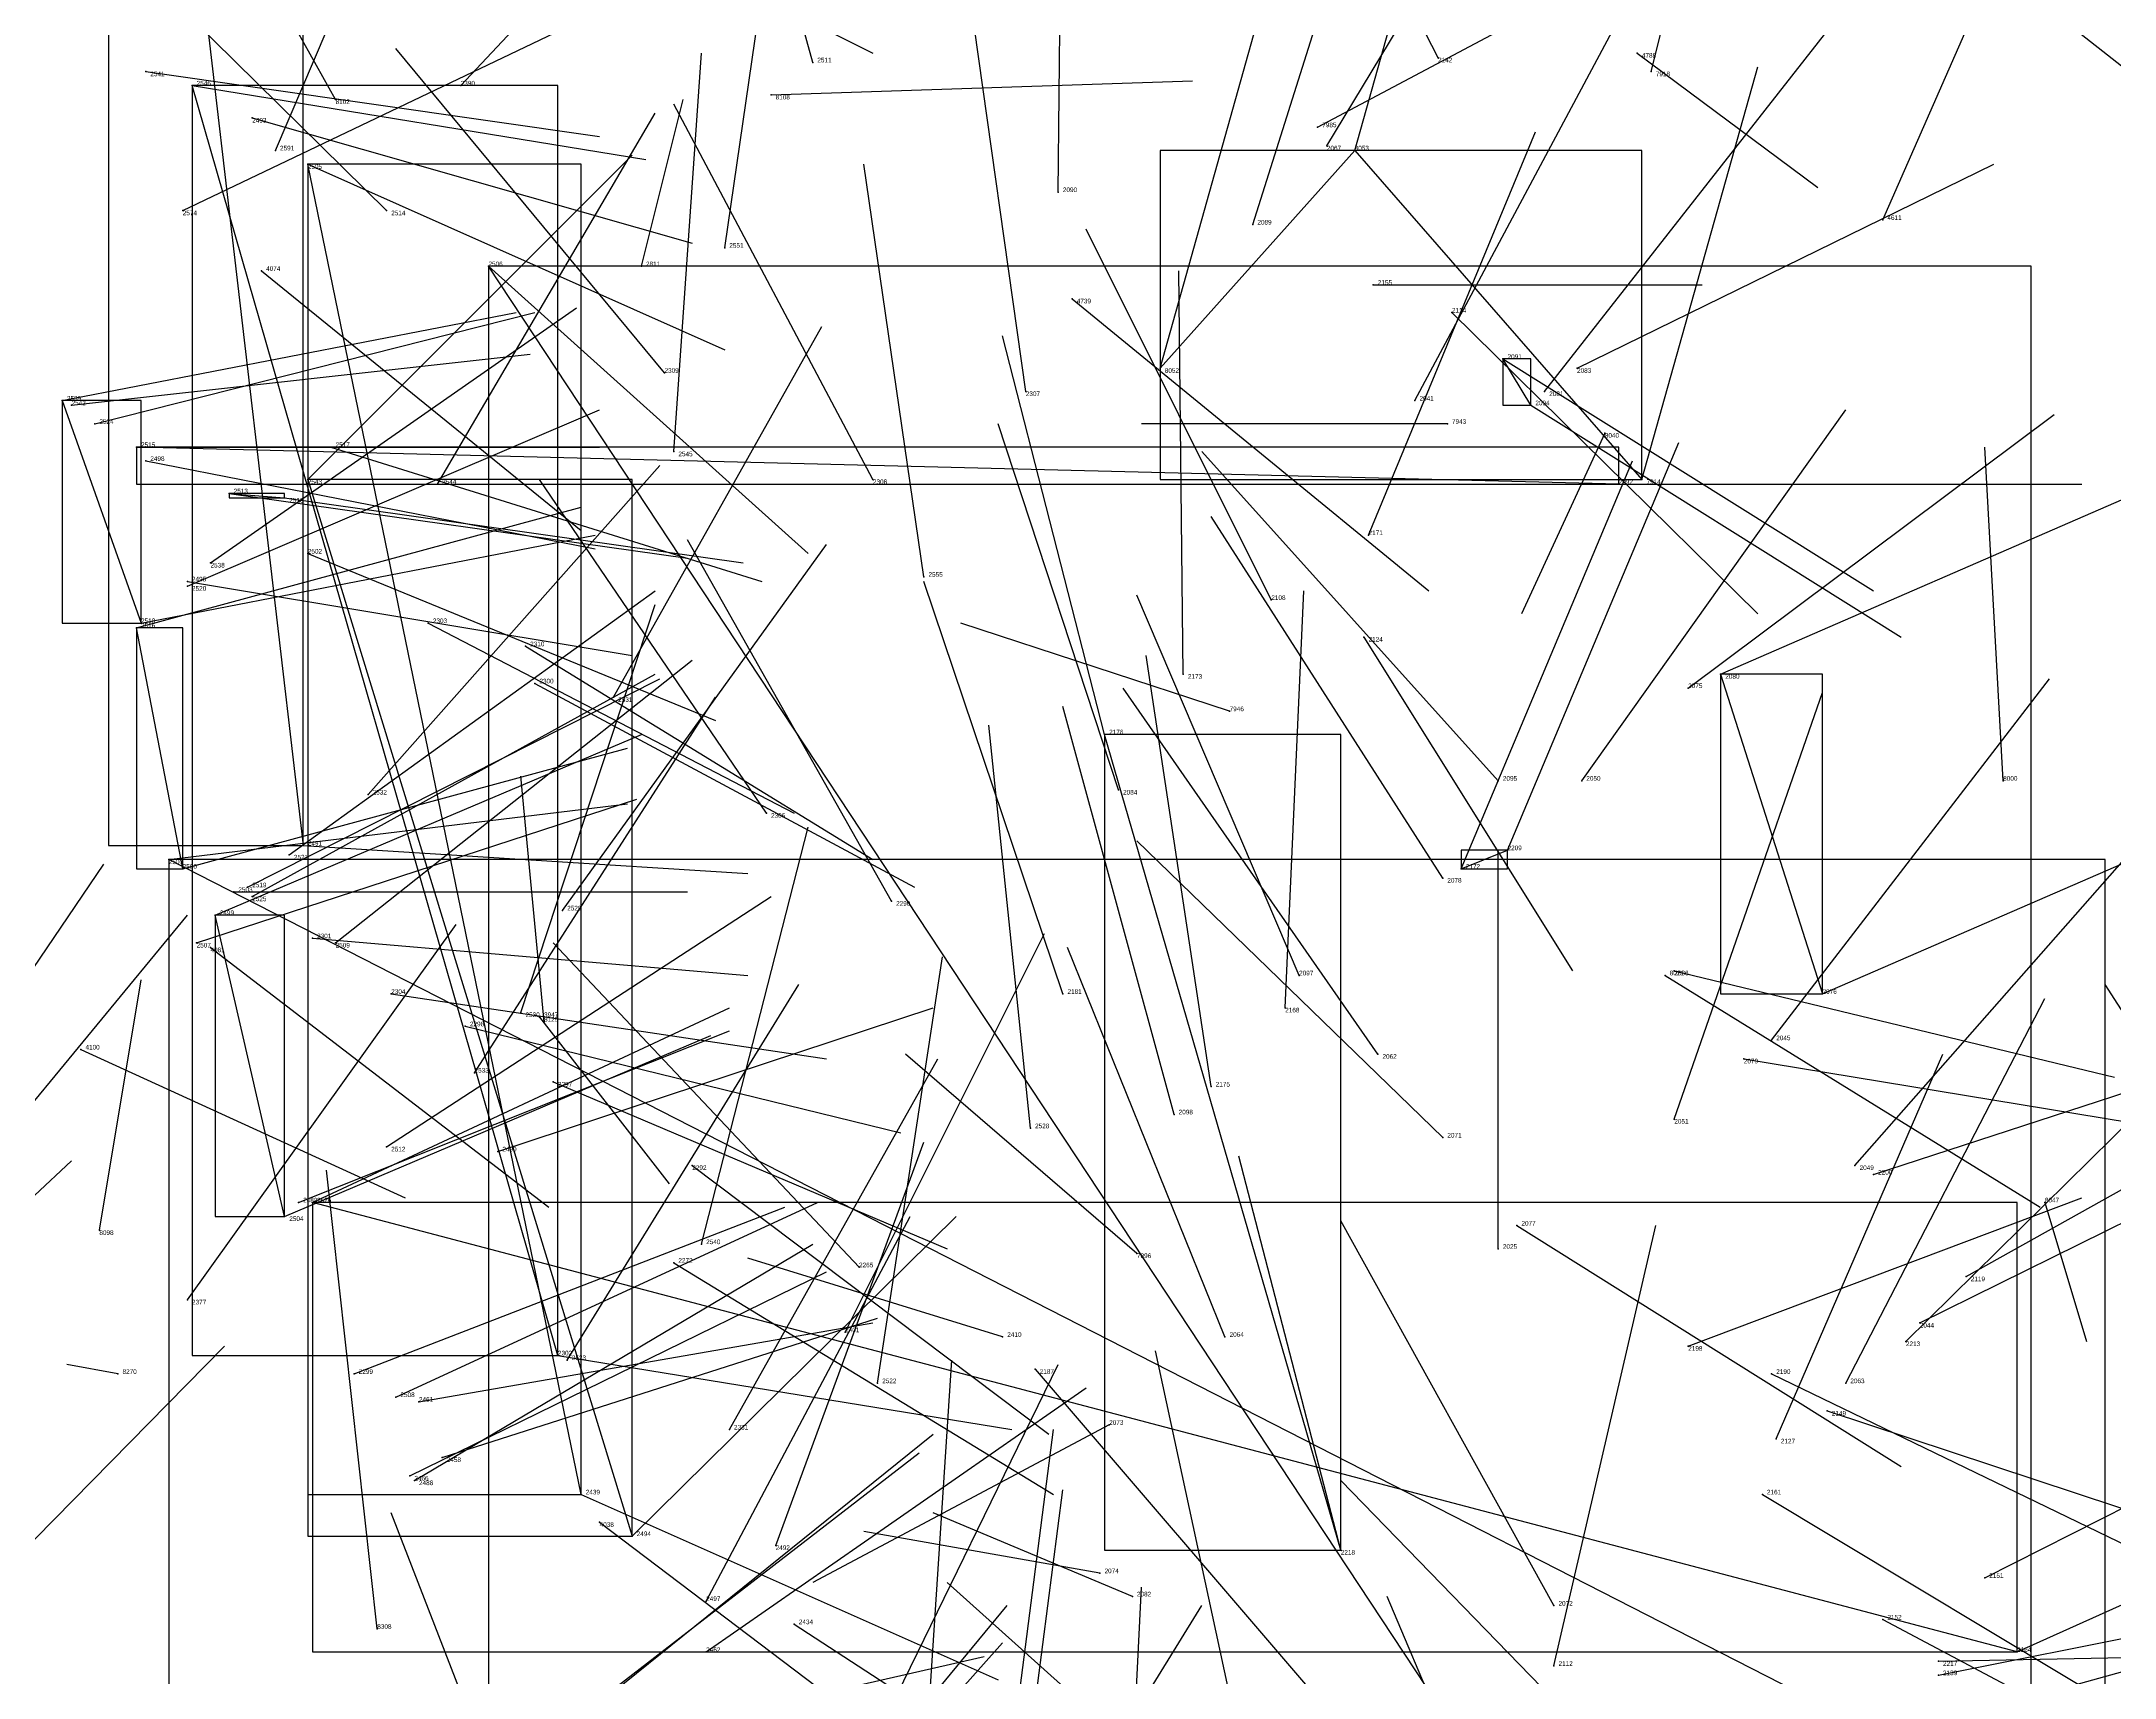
# Model space of a CAD drawing. Extents: x 59.1 to 70.8, y 600.3 to 605.1.
# Drawn here: x 67.6915 to 68.139, y 602.9395 to 603.2925 of the extents above; entities that cross this region are included whole.
import ezdxf

# ---------------------------------------------------------------- set-up
doc = ezdxf.new("R2010")
doc.units = 0
for name, color, linetype in [('Clients', 3, 'CONTINUOUS'), ('Facilities', 3, 'CONTINUOUS'), ('Facilities_lines', 3, 'CONTINUOUS'), ('Min_max_boxes', 1, 'CONTINUOUS'), ('Normals', 1, 'CONTINUOUS'), ('Source_points', 5, 'CONTINUOUS'), ('Text', 3, 'CONTINUOUS')]:
    doc.layers.add(name, color=color, linetype=linetype)

msp = doc.modelspace()

# ---------------------------------------------------------------- linework, layer by layer
at = {"layer": 'Clients', "color": 5}
for p in [(67.724, 603.283, 450.29), (67.749, 603.266, 450.145), (67.788, 603.244, 450), (67.933, 603.222, 462.933), (68.007, 603.224, 450.405), (67.712, 603.205, 450.238), (68.037, 603.198, 462.965), (67.744, 603.194, 450.175), (67.712, 603.166, 450.303), (67.713, 603.167, 450.242), (67.921, 603.143, 449.746), (67.748, 603.119, 449.993), (67.719, 603.116, 450.092), (68.008, 603.118, 449.734), (67.729, 603.104, 450.181), (68.076, 603.087, 449.941), (67.75, 603.042, 450.121), (67.819, 602.97, 450.021)]:
    msp.add_point(p, dxfattribs=at)
at = {"layer": 'Facilities', "color": 3}
for p in [(67.993, 603.289, 450.65), (68.036, 603.29, 458.3), (67.714, 603.286, 450.364), (67.858, 603.288, 450.094), (68.039, 603.286, 462.922), (67.755, 603.28, 459.425), (67.782, 603.283, 448.963), (67.849, 603.281, 459.468), (67.737, 603.276, 450.217), (67.967, 603.274, 460.914), (67.742, 603.269, 450.815), (67.969, 603.27, 450.127), (67.975, 603.269, 462.859), (67.911, 603.26, 450.027), (67.722, 603.256, 450.695), (67.766, 603.256, 450.073), (67.953, 603.253, 450.053), (68.089, 603.254, 457.327), (67.839, 603.248, 450.677), (67.739, 603.243, 455.199), (67.821, 603.244, 449.022), (67.979, 603.24, 448.944), (67.914, 603.237, 455.077), (67.996, 603.234, 450.471), (68.023, 603.222, 450.149), (67.826, 603.221, 449.931), (67.696, 603.215, 450.386), (67.698, 603.214, 450.31), (67.904, 603.217, 449.914), (67.988, 603.215, 449.963), (68.013, 603.214, 450.41), (68.016, 603.217, 450.07), (67.703, 603.21, 450.462), (67.995, 603.21, 459.64), (67.754, 603.205, 450.109), (67.828, 603.204, 450.543), (68.029, 603.208, 461.599), (67.714, 603.202, 450.09), (67.732, 603.195, 450.167), (67.749, 603.198, 450.603), (67.777, 603.197, 450.57), (67.871, 603.198, 449.862), (68.032, 603.197, 450.214), (67.978, 603.186, 449.88), (67.749, 603.182, 450.018), (67.728, 603.18, 450.485), (67.882, 603.177, 450.571), (67.723, 603.176, 450.055), (67.723, 603.175, 450.425), (67.957, 603.172, 450.526), (67.775, 603.167, 449.947), (67.977, 603.164, 450.409), (67.796, 603.162, 449.922), (67.938, 603.156, 449.818), (68.054, 603.156, 450.037), (67.798, 603.154, 449.875), (67.815, 603.151, 450.41), (68.047, 603.153, 449.956), (67.948, 603.148, 459.662), (68.006, 603.133, 450.278), (68.024, 603.133, 449.801), (68.115, 603.133, 460.606), (67.762, 603.13, 450.421), (67.924, 603.131, 450.44), (67.848, 603.126, 449.732), (67.745, 603.117, 450.363), (67.722, 603.114, 450.168), (67.736, 603.11, 450.244), (67.994, 603.112, 450.327), (67.998, 603.114, 449.734), (67.733, 603.109, 450.017), (67.737, 603.108, 450.303), (67.875, 603.107, 449.688), (67.804, 603.105, 450.275), (67.725, 603.098, 450.121), (67.728, 603.097, 455.263), (67.75, 603.099, 449.946), (67.755, 603.098, 450.248), (68.044, 603.092, 450.086), (67.963, 603.091, 450.31), (68.042, 603.091, 461.186), (67.767, 603.087, 449.875), (67.795, 603.083, 450.357), (67.912, 603.087, 449.591), (67.96, 603.084, 449.588), (67.783, 603.08, 449.802), (67.799, 603.082, 458.339), (67.8, 603.081, 459.316), (67.7, 603.075, 455.684), (67.98, 603.074, 450.246), (68.065, 603.077, 449.695), (67.785, 603.07, 450.298), (68.059, 603.073, 450.034), (67.802, 603.068, 449.728), (67.944, 603.067, 449.52), (67.936, 603.061, 450.263), (67.905, 603.058, 450.298), (68.044, 603.06, 449.623), (67.766, 603.054, 450.18), (67.79, 603.053, 449.998), (67.994, 603.056, 450.184), (67.832, 603.05, 449.584), (68.083, 603.05, 449.651), (68.087, 603.048, 449.772), (67.744, 603.039, 450.06), (67.747, 603.042, 449.998), (68.124, 603.042, 460.351), (67.704, 603.036, 459.683), (68.01, 603.037, 450.12), (67.834, 603.033, 450.294), (67.928, 603.031, 459.593), (68.006, 603.032, 449.479), (67.828, 603.029, 449.614), (67.868, 603.028, 449.436), (68.107, 603.026, 448.873), (67.723, 603.021, 448.449), (68.097, 603.016, 449.694), (67.865, 603.014, 448.441), (67.899, 603.013, 448.538), (67.947, 603.013, 450.168), (68.094, 603.012, 449.613), (67.803, 603.009, 449.684), (67.805, 603.008, 450.175), (68.047, 603.011, 448.93), (67.708, 603.005, 458.596), (67.759, 603.005, 449.925), (67.872, 603.003, 450.173), (67.906, 603.006, 449.366), (68.065, 603.005, 449.969), (68.081, 603.003, 449.456), (67.768, 603, 450.002), (67.773, 602.999, 449.776), (67.922, 602.994, 448.403), (68.077, 602.997, 449.875), (67.84, 602.993, 448.41), (68.066, 602.991, 449.379), (67.778, 602.987, 449.811), (67.771, 602.983, 449.936), (67.772, 602.982, 449.997), (67.808, 602.979, 449.481), (68.063, 602.979, 449.865), (67.812, 602.973, 455.271), (67.85, 602.968, 450.144), (67.972, 602.967, 449.226), (67.92, 602.962, 448.453), (68.111, 602.961, 449.53), (67.835, 602.956, 450.084), (67.927, 602.957, 448.525), (68.018, 602.955, 449.994), (67.764, 602.95, 461.084), (67.854, 602.951, 449.336), (68.089, 602.952, 449.737), (67.835, 602.945, 449.834), (68.118, 602.945, 449.505), (68.018, 602.942, 449.155), (68.101, 602.943, 448.886), (68.101, 602.94, 448.633)]:
    msp.add_point(p, dxfattribs=at)
at = {"layer": 'Facilities_lines', "color": 3}
for p, q in [((67.706, 603.479, 450.672), (67.748, 603.119, 449.993)), ((67.803, 603.009, 449.684), (67.724, 603.283, 450.29)), ((67.975, 603.269, 462.859), (67.933, 603.222, 462.933)), ((67.975, 603.269, 462.859), (68.037, 603.198, 462.965)), ((67.808, 602.979, 449.481), (67.749, 603.266, 450.145)), ((68.121, 602.74, 449.34), (67.788, 603.244, 450)), ((68.013, 603.214, 450.41), (68.007, 603.224, 450.405)), ((67.696, 603.215, 450.386), (67.713, 603.167, 450.242)), ((68.032, 603.197, 450.214), (67.712, 603.205, 450.238)), ((67.732, 603.195, 450.167), (67.744, 603.194, 450.175)), ((67.749, 603.198, 450.603), (67.819, 602.97, 450.021)), ((67.722, 603.114, 450.168), (67.712, 603.166, 450.303)), ((68.054, 603.156, 450.037), (68.076, 603.087, 449.941)), ((67.972, 602.967, 449.226), (67.921, 603.143, 449.746)), ((68.136, 602.903, 449.427), (67.719, 603.116, 450.092)), ((67.998, 603.114, 449.734), (68.008, 603.118, 449.734)), ((67.744, 603.039, 450.06), (67.729, 603.104, 450.181)), ((68.118, 602.945, 449.505), (67.75, 603.042, 450.121))]:
    msp.add_line(p, q, dxfattribs=at)
at = {"layer": 'Min_max_boxes', "color": 1}
for p, q in [((67.706, 603.479, 449.993), (67.706, 603.119, 449.993)), ((67.706, 603.479, 450.672), (67.706, 603.119, 450.672)), ((67.748, 603.119, 449.993), (67.748, 603.479, 449.993)), ((67.748, 603.119, 450.672), (67.748, 603.479, 450.672)), ((67.803, 603.283, 449.684), (67.724, 603.283, 449.684)), ((67.724, 603.283, 449.684), (67.724, 603.009, 449.684)), ((67.803, 603.283, 450.29), (67.724, 603.283, 450.29)), ((67.724, 603.283, 450.29), (67.724, 603.009, 450.29)), ((67.724, 603.283, 449.684), (67.724, 603.283, 450.29)), ((67.803, 603.009, 449.684), (67.803, 603.283, 449.684)), ((67.803, 603.009, 450.29), (67.803, 603.283, 450.29)), ((67.803, 603.283, 449.684), (67.803, 603.283, 450.29)), ((68.037, 603.269, 462.859), (67.933, 603.269, 462.859)), ((67.933, 603.269, 462.859), (67.933, 603.198, 462.859)), ((68.037, 603.269, 462.965), (67.933, 603.269, 462.965)), ((67.933, 603.269, 462.965), (67.933, 603.198, 462.965)), ((67.933, 603.269, 462.859), (67.933, 603.269, 462.965)), ((68.037, 603.198, 462.859), (68.037, 603.269, 462.859)), ((68.037, 603.198, 462.965), (68.037, 603.269, 462.965)), ((68.037, 603.269, 462.859), (68.037, 603.269, 462.965)), ((67.808, 603.266, 449.481), (67.749, 603.266, 449.481)), ((67.749, 603.266, 449.481), (67.749, 602.979, 449.481)), ((67.808, 603.266, 450.145), (67.749, 603.266, 450.145)), ((67.749, 603.266, 450.145), (67.749, 602.979, 450.145)), ((67.749, 603.266, 449.481), (67.749, 603.266, 450.145)), ((67.808, 602.979, 449.481), (67.808, 603.266, 449.481)), ((67.808, 602.979, 450.145), (67.808, 603.266, 450.145)), ((67.808, 603.266, 449.481), (67.808, 603.266, 450.145)), ((68.121, 603.244, 449.34), (67.788, 603.244, 449.34)), ((67.788, 603.244, 449.34), (67.788, 602.74, 449.34)), ((68.121, 603.244, 450), (67.788, 603.244, 450)), ((67.788, 603.244, 450), (67.788, 602.74, 450)), ((67.788, 603.244, 449.34), (67.788, 603.244, 450)), ((68.121, 602.74, 449.34), (68.121, 603.244, 449.34)), ((68.121, 602.74, 450), (68.121, 603.244, 450)), ((68.121, 603.244, 449.34), (68.121, 603.244, 450)), ((68.013, 603.224, 450.405), (68.007, 603.224, 450.405)), ((68.007, 603.224, 450.405), (68.007, 603.214, 450.405)), ((68.013, 603.224, 450.41), (68.007, 603.224, 450.41)), ((68.007, 603.224, 450.41), (68.007, 603.214, 450.41)), ((68.007, 603.224, 450.405), (68.007, 603.224, 450.41)), ((68.013, 603.214, 450.405), (68.013, 603.224, 450.405)), ((68.013, 603.214, 450.41), (68.013, 603.224, 450.41)), ((68.013, 603.224, 450.405), (68.013, 603.224, 450.41)), ((67.713, 603.215, 450.242), (67.696, 603.215, 450.242)), ((67.696, 603.215, 450.242), (67.696, 603.167, 450.242)), ((67.713, 603.215, 450.386), (67.696, 603.215, 450.386)), ((67.696, 603.215, 450.386), (67.696, 603.167, 450.386)), ((67.696, 603.215, 450.242), (67.696, 603.215, 450.386)), ((67.713, 603.167, 450.242), (67.713, 603.215, 450.242)), ((67.713, 603.167, 450.386), (67.713, 603.215, 450.386)), ((67.713, 603.215, 450.242), (67.713, 603.215, 450.386)), ((68.007, 603.214, 450.405), (68.013, 603.214, 450.405)), ((68.007, 603.214, 450.41), (68.013, 603.214, 450.41)), ((68.007, 603.214, 450.405), (68.007, 603.214, 450.41)), ((68.013, 603.214, 450.405), (68.013, 603.214, 450.41)), ((68.032, 603.205, 450.214), (67.712, 603.205, 450.214)), ((67.712, 603.205, 450.214), (67.712, 603.197, 450.214)), ((68.032, 603.205, 450.238), (67.712, 603.205, 450.238)), ((67.712, 603.205, 450.238), (67.712, 603.197, 450.238)), ((67.712, 603.205, 450.214), (67.712, 603.205, 450.238)), ((68.032, 603.197, 450.214), (68.032, 603.205, 450.214)), ((68.032, 603.197, 450.238), (68.032, 603.205, 450.238)), ((68.032, 603.205, 450.214), (68.032, 603.205, 450.238)), ((67.712, 603.197, 450.214), (68.032, 603.197, 450.214)), ((67.712, 603.197, 450.238), (68.032, 603.197, 450.238)), ((67.712, 603.197, 450.214), (67.712, 603.197, 450.238)), ((67.744, 603.195, 450.167), (67.732, 603.195, 450.167)), ((67.732, 603.195, 450.167), (67.732, 603.194, 450.167)), ((67.744, 603.195, 450.175), (67.732, 603.195, 450.175)), ((67.732, 603.195, 450.175), (67.732, 603.194, 450.175)), ((67.732, 603.195, 450.167), (67.732, 603.195, 450.175)), ((67.744, 603.194, 450.167), (67.744, 603.195, 450.167)), ((67.744, 603.194, 450.175), (67.744, 603.195, 450.175)), ((67.744, 603.195, 450.167), (67.744, 603.195, 450.175)), ((67.819, 603.198, 450.021), (67.749, 603.198, 450.021)), ((67.749, 603.198, 450.021), (67.749, 602.97, 450.021)), ((67.819, 603.198, 450.603), (67.749, 603.198, 450.603)), ((67.749, 603.198, 450.603), (67.749, 602.97, 450.603)), ((67.749, 603.198, 450.021), (67.749, 603.198, 450.603)), ((67.819, 602.97, 450.021), (67.819, 603.198, 450.021)), ((67.819, 602.97, 450.603), (67.819, 603.198, 450.603)), ((67.819, 603.198, 450.021), (67.819, 603.198, 450.603)), ((67.933, 603.198, 462.859), (68.037, 603.198, 462.859)), ((67.933, 603.198, 462.965), (68.037, 603.198, 462.965)), ((67.933, 603.198, 462.859), (67.933, 603.198, 462.965)), ((68.032, 603.197, 450.214), (68.032, 603.197, 450.238)), ((68.037, 603.198, 462.859), (68.037, 603.198, 462.965)), ((67.732, 603.194, 450.167), (67.744, 603.194, 450.167)), ((67.732, 603.194, 450.175), (67.744, 603.194, 450.175)), ((67.732, 603.194, 450.167), (67.732, 603.194, 450.175)), ((67.744, 603.194, 450.167), (67.744, 603.194, 450.175)), ((67.696, 603.167, 450.242), (67.713, 603.167, 450.242)), ((67.696, 603.167, 450.386), (67.713, 603.167, 450.386)), ((67.696, 603.167, 450.242), (67.696, 603.167, 450.386)), ((67.722, 603.166, 450.168), (67.712, 603.166, 450.168)), ((67.712, 603.166, 450.168), (67.712, 603.114, 450.168)), ((67.722, 603.166, 450.303), (67.712, 603.166, 450.303)), ((67.712, 603.166, 450.303), (67.712, 603.114, 450.303)), ((67.712, 603.166, 450.168), (67.712, 603.166, 450.303)), ((67.713, 603.167, 450.242), (67.713, 603.167, 450.386)), ((67.722, 603.114, 450.168), (67.722, 603.166, 450.168)), ((67.722, 603.114, 450.303), (67.722, 603.166, 450.303)), ((67.722, 603.166, 450.168), (67.722, 603.166, 450.303)), ((68.076, 603.156, 449.941), (68.054, 603.156, 449.941)), ((68.054, 603.156, 449.941), (68.054, 603.087, 449.941)), ((68.076, 603.156, 450.037), (68.054, 603.156, 450.037)), ((68.054, 603.156, 450.037), (68.054, 603.087, 450.037)), ((68.054, 603.156, 449.941), (68.054, 603.156, 450.037)), ((68.076, 603.087, 449.941), (68.076, 603.156, 449.941)), ((68.076, 603.087, 450.037), (68.076, 603.156, 450.037)), ((68.076, 603.156, 449.941), (68.076, 603.156, 450.037)), ((67.972, 603.143, 449.226), (67.921, 603.143, 449.226)), ((67.921, 603.143, 449.226), (67.921, 602.967, 449.226)), ((67.972, 603.143, 449.746), (67.921, 603.143, 449.746)), ((67.921, 603.143, 449.746), (67.921, 602.967, 449.746)), ((67.921, 603.143, 449.226), (67.921, 603.143, 449.746)), ((67.972, 602.967, 449.226), (67.972, 603.143, 449.226)), ((67.972, 602.967, 449.746), (67.972, 603.143, 449.746)), ((67.972, 603.143, 449.226), (67.972, 603.143, 449.746)), ((67.706, 603.119, 449.993), (67.748, 603.119, 449.993)), ((67.706, 603.119, 450.672), (67.748, 603.119, 450.672)), ((67.706, 603.119, 449.993), (67.706, 603.119, 450.672)), ((67.748, 603.119, 449.993), (67.748, 603.119, 450.672)), ((68.137, 603.116, 449.427), (67.719, 603.116, 449.427)), ((67.719, 603.116, 449.427), (67.719, 602.869, 449.427)), ((68.137, 603.116, 450.092), (67.719, 603.116, 450.092)), ((67.719, 603.116, 450.092), (67.719, 602.869, 450.092)), ((67.719, 603.116, 449.427), (67.719, 603.116, 450.092)), ((68.008, 603.118, 449.734), (67.998, 603.118, 449.734)), ((67.998, 603.118, 449.734), (67.998, 603.114, 449.734)), ((68.008, 603.118, 449.734), (67.998, 603.118, 449.734)), ((67.998, 603.118, 449.734), (67.998, 603.114, 449.734)), ((67.998, 603.118, 449.734), (67.998, 603.118, 449.734)), ((68.008, 603.114, 449.734), (68.008, 603.118, 449.734)), ((68.008, 603.114, 449.734), (68.008, 603.118, 449.734)), ((68.008, 603.118, 449.734), (68.008, 603.118, 449.734)), ((68.137, 602.869, 449.427), (68.137, 603.116, 449.427)), ((68.137, 602.869, 450.092), (68.137, 603.116, 450.092)), ((68.137, 603.116, 449.427), (68.137, 603.116, 450.092)), ((67.712, 603.114, 450.168), (67.722, 603.114, 450.168)), ((67.712, 603.114, 450.303), (67.722, 603.114, 450.303)), ((67.712, 603.114, 450.168), (67.712, 603.114, 450.303)), ((67.722, 603.114, 450.168), (67.722, 603.114, 450.303)), ((67.998, 603.114, 449.734), (68.008, 603.114, 449.734)), ((67.998, 603.114, 449.734), (68.008, 603.114, 449.734)), ((67.998, 603.114, 449.734), (67.998, 603.114, 449.734)), ((68.008, 603.114, 449.734), (68.008, 603.114, 449.734)), ((67.744, 603.104, 450.06), (67.729, 603.104, 450.06)), ((67.729, 603.104, 450.06), (67.729, 603.039, 450.06)), ((67.744, 603.104, 450.181), (67.729, 603.104, 450.181)), ((67.729, 603.104, 450.181), (67.729, 603.039, 450.181)), ((67.729, 603.104, 450.06), (67.729, 603.104, 450.181)), ((67.744, 603.039, 450.06), (67.744, 603.104, 450.06)), ((67.744, 603.039, 450.181), (67.744, 603.104, 450.181)), ((67.744, 603.104, 450.06), (67.744, 603.104, 450.181)), ((68.054, 603.087, 449.941), (68.076, 603.087, 449.941)), ((68.054, 603.087, 450.037), (68.076, 603.087, 450.037)), ((68.054, 603.087, 449.941), (68.054, 603.087, 450.037)), ((68.076, 603.087, 449.941), (68.076, 603.087, 450.037)), ((67.729, 603.039, 450.06), (67.744, 603.039, 450.06)), ((67.729, 603.039, 450.181), (67.744, 603.039, 450.181)), ((67.729, 603.039, 450.06), (67.729, 603.039, 450.181)), ((67.744, 603.039, 450.06), (67.744, 603.039, 450.181)), ((68.118, 603.042, 449.505), (67.75, 603.042, 449.505)), ((67.75, 603.042, 449.505), (67.75, 602.945, 449.505)), ((68.118, 603.042, 450.121), (67.75, 603.042, 450.121)), ((67.75, 603.042, 450.121), (67.75, 602.945, 450.121)), ((67.75, 603.042, 449.505), (67.75, 603.042, 450.121)), ((68.118, 602.945, 449.505), (68.118, 603.042, 449.505)), ((68.118, 602.945, 450.121), (68.118, 603.042, 450.121)), ((68.118, 603.042, 449.505), (68.118, 603.042, 450.121)), ((67.724, 603.009, 449.684), (67.803, 603.009, 449.684)), ((67.724, 603.009, 450.29), (67.803, 603.009, 450.29)), ((67.724, 603.009, 449.684), (67.724, 603.009, 450.29)), ((67.803, 603.009, 449.684), (67.803, 603.009, 450.29)), ((67.749, 602.979, 449.481), (67.808, 602.979, 449.481)), ((67.749, 602.979, 450.145), (67.808, 602.979, 450.145)), ((67.749, 602.979, 449.481), (67.749, 602.979, 450.145)), ((67.808, 602.979, 449.481), (67.808, 602.979, 450.145)), ((67.749, 602.97, 450.021), (67.819, 602.97, 450.021)), ((67.749, 602.97, 450.603), (67.819, 602.97, 450.603)), ((67.749, 602.97, 450.021), (67.749, 602.97, 450.603)), ((67.819, 602.97, 450.021), (67.819, 602.97, 450.603)), ((67.921, 602.967, 449.226), (67.972, 602.967, 449.226)), ((67.921, 602.967, 449.746), (67.972, 602.967, 449.746)), ((67.921, 602.967, 449.226), (67.921, 602.967, 449.746)), ((67.972, 602.967, 449.226), (67.972, 602.967, 449.746)), ((67.75, 602.945, 449.505), (68.118, 602.945, 449.505)), ((67.75, 602.945, 450.121), (68.118, 602.945, 450.121)), ((67.75, 602.945, 449.505), (67.75, 602.945, 450.121)), ((68.118, 602.945, 449.505), (68.118, 602.945, 450.121))]:
    msp.add_line(p, q, dxfattribs=at)
at = {"layer": 'Normals', "color": 1}
for p, q in [((67.858, 603.288, 450.094), (67.833, 603.379, 450.06)), ((67.993, 603.289, 450.65), (67.951, 603.371, 450.61)), ((68.039, 603.286, 462.922), (68.061, 603.373, 462.967)), ((67.742, 603.269, 450.815), (67.78, 603.358, 450.79)), ((67.911, 603.26, 450.027), (67.912, 603.357, 450.002)), ((67.969, 603.27, 450.127), (68.021, 603.356, 450.125)), ((67.975, 603.269, 462.859), (68, 603.358, 462.896)), ((67.953, 603.253, 450.053), (67.983, 603.348, 450.045)), ((67.839, 603.248, 450.677), (67.853, 603.344, 450.653)), ((68.089, 603.254, 457.327), (68.129, 603.345, 457.324)), ((67.787, 603.332, 450.231), (67.871, 603.29, 450.266)), ((67.766, 603.256, 450.073), (67.699, 603.322, 450.039)), ((67.755, 603.28, 459.425), (67.732, 603.321, 459.513)), ((67.782, 603.283, 448.963), (67.814, 603.317, 449.051)), ((67.967, 603.274, 460.914), (68.046, 603.316, 460.869)), ((67.904, 603.217, 449.914), (67.891, 603.309, 449.876)), ((67.933, 603.222, 462.933), (67.958, 603.311, 462.97)), ((68.118, 603.305, 460.813), (68.165, 603.268, 460.893)), ((67.722, 603.256, 450.695), (67.812, 603.299, 450.698)), ((67.988, 603.215, 449.963), (68.034, 603.301, 449.941)), ((68.016, 603.217, 450.07), (68.078, 603.296, 450.075)), ((67.826, 603.221, 449.931), (67.768, 603.291, 449.888)), ((67.828, 603.204, 450.543), (67.834, 603.29, 450.492)), ((68.036, 603.29, 458.3), (68.075, 603.261, 458.387)), ((67.714, 603.286, 450.364), (67.812, 603.272, 450.377)), ((68.037, 603.198, 462.965), (68.062, 603.287, 463.002)), ((67.724, 603.283, 450.29), (67.822, 603.267, 450.304)), ((67.821, 603.244, 449.022), (67.83, 603.28, 449.115)), ((67.849, 603.281, 459.468), (67.94, 603.284, 459.426)), ((67.737, 603.276, 450.217), (67.832, 603.249, 450.233)), ((67.777, 603.197, 450.57), (67.824, 603.277, 450.532)), ((67.871, 603.198, 449.862), (67.828, 603.279, 449.821)), ((67.978, 603.186, 449.88), (68.014, 603.273, 449.847)), ((67.749, 603.198, 450.603), (67.819, 603.268, 450.586)), ((67.749, 603.266, 450.145), (67.839, 603.226, 450.162)), ((67.882, 603.177, 450.571), (67.869, 603.266, 450.527)), ((68.023, 603.222, 450.149), (68.113, 603.266, 450.153)), ((67.957, 603.172, 450.526), (67.917, 603.252, 450.481)), ((67.739, 603.243, 455.199), (67.808, 603.187, 455.246)), ((67.788, 603.244, 450), (67.857, 603.182, 450.037)), ((67.938, 603.156, 449.818), (67.937, 603.243, 449.77)), ((67.979, 603.24, 448.944), (68.05, 603.24, 449.014)), ((67.914, 603.237, 455.077), (67.991, 603.174, 455.076)), ((67.696, 603.215, 450.386), (67.794, 603.234, 450.382)), ((67.703, 603.21, 450.462), (67.798, 603.234, 450.445)), ((67.728, 603.18, 450.485), (67.807, 603.235, 450.458)), ((67.815, 603.151, 450.41), (67.86, 603.231, 450.37)), ((67.996, 603.234, 450.471), (68.062, 603.169, 450.51)), ((67.921, 603.143, 449.746), (67.899, 603.229, 449.699)), ((67.698, 603.214, 450.31), (67.797, 603.225, 450.311)), ((68.007, 603.224, 450.405), (68.087, 603.174, 450.438)), ((67.723, 603.175, 450.425), (67.812, 603.213, 450.402)), ((68.013, 603.214, 450.41), (68.093, 603.164, 450.443)), ((68.024, 603.133, 449.801), (68.081, 603.213, 449.781)), ((67.924, 603.131, 450.44), (67.898, 603.21, 450.385)), ((67.995, 603.21, 459.64), (67.929, 603.21, 459.715)), ((68.047, 603.153, 449.956), (68.126, 603.212, 449.941)), ((67.712, 603.205, 450.238), (67.812, 603.205, 450.239)), ((67.754, 603.205, 450.109), (67.847, 603.176, 450.13)), ((68.006, 603.133, 450.278), (67.942, 603.204, 450.251)), ((68.008, 603.118, 449.734), (68.045, 603.206, 449.705)), ((68.029, 603.208, 461.599), (68.011, 603.169, 461.689)), ((68.115, 603.133, 460.606), (68.111, 603.205, 460.537)), ((67.714, 603.202, 450.09), (67.811, 603.183, 450.104)), ((67.762, 603.13, 450.421), (67.825, 603.201, 450.39)), ((67.998, 603.114, 449.734), (68.035, 603.202, 449.705)), ((67.732, 603.195, 450.167), (67.831, 603.181, 450.173)), ((67.848, 603.126, 449.732), (67.799, 603.198, 449.683)), ((68.032, 603.197, 450.214), (68.132, 603.197, 450.216)), ((68.054, 603.156, 450.037), (68.146, 603.196, 450.036)), ((67.712, 603.166, 450.303), (67.808, 603.192, 450.3)), ((67.744, 603.194, 450.175), (67.843, 603.18, 450.181)), ((67.713, 603.167, 450.242), (67.811, 603.186, 450.238)), ((67.994, 603.112, 450.327), (67.944, 603.19, 450.289)), ((67.749, 603.182, 450.018), (67.837, 603.146, 450.049)), ((67.804, 603.105, 450.275), (67.861, 603.184, 450.252)), ((67.875, 603.107, 449.688), (67.831, 603.185, 449.644)), ((67.723, 603.176, 450.055), (67.819, 603.16, 450.077)), ((67.745, 603.117, 450.363), (67.824, 603.174, 450.342)), ((67.912, 603.087, 449.591), (67.882, 603.176, 449.557)), ((67.963, 603.091, 450.31), (67.928, 603.173, 450.265)), ((67.96, 603.084, 449.588), (67.964, 603.174, 449.545)), ((67.795, 603.083, 450.357), (67.824, 603.171, 450.319)), ((67.775, 603.167, 449.947), (67.854, 603.126, 449.994)), ((67.948, 603.148, 459.662), (67.89, 603.167, 459.741)), ((67.977, 603.164, 450.409), (68.022, 603.092, 450.462)), ((67.755, 603.098, 450.248), (67.832, 603.159, 450.233)), ((67.796, 603.162, 449.922), (67.871, 603.116, 449.968)), ((67.944, 603.067, 449.52), (67.93, 603.16, 449.485)), ((67.736, 603.11, 450.244), (67.825, 603.155, 450.238)), ((67.737, 603.108, 450.303), (67.824, 603.156, 450.292)), ((68.065, 603.077, 449.695), (68.125, 603.155, 449.679)), ((67.785, 603.07, 450.298), (67.837, 603.151, 450.27)), ((67.798, 603.154, 449.875), (67.88, 603.11, 449.912)), ((67.98, 603.074, 450.246), (67.925, 603.153, 450.218)), ((68.044, 603.06, 449.623), (68.076, 603.152, 449.6)), ((67.936, 603.061, 450.263), (67.912, 603.149, 450.222)), ((67.729, 603.104, 450.181), (67.821, 603.143, 450.178)), ((67.905, 603.058, 450.298), (67.896, 603.145, 450.249)), ((67.722, 603.114, 450.168), (67.818, 603.14, 450.166)), ((67.8, 603.081, 459.316), (67.795, 603.134, 459.401)), ((67.719, 603.116, 450.092), (67.818, 603.128, 450.102)), ((67.725, 603.098, 450.121), (67.82, 603.129, 450.114)), ((68.076, 603.087, 449.941), (68.168, 603.127, 449.94)), ((68.083, 603.05, 449.651), (68.149, 603.125, 449.647)), ((67.748, 603.119, 449.993), (67.844, 603.113, 450.021)), ((67.834, 603.033, 450.294), (67.857, 603.123, 450.256)), ((67.994, 603.056, 450.184), (67.928, 603.12, 450.143)), ((67.65, 603.034, 448.464), (67.705, 603.115, 448.486)), ((68.006, 603.032, 449.479), (68.006, 603.118, 449.427)), ((67.733, 603.109, 450.017), (67.831, 603.109, 450.037)), ((67.766, 603.054, 450.18), (67.849, 603.108, 450.166)), ((67.662, 603.03, 448.384), (67.723, 603.104, 448.355)), ((67.723, 603.021, 448.449), (67.781, 603.102, 448.444)), ((67.728, 603.097, 455.263), (67.801, 603.041, 455.303)), ((67.75, 603.099, 449.946), (67.844, 603.091, 449.978)), ((67.868, 603.028, 449.436), (67.802, 603.098, 449.411)), ((67.865, 603.014, 448.441), (67.908, 603.1, 448.414)), ((67.947, 603.013, 450.168), (67.913, 603.097, 450.126)), ((67.872, 603.003, 450.173), (67.886, 603.095, 450.136)), ((68.044, 603.092, 450.086), (68.139, 603.069, 450.108)), ((67.704, 603.036, 459.683), (67.713, 603.09, 459.767)), ((67.805, 603.008, 450.175), (67.855, 603.089, 450.143)), ((68.042, 603.091, 461.186), (68.123, 603.041, 461.216)), ((68.191, 603.005, 462.338), (68.137, 603.089, 462.33)), ((67.75, 603.042, 450.121), (67.84, 603.084, 450.112)), ((67.767, 603.087, 449.875), (67.861, 603.073, 449.905)), ((67.79, 603.053, 449.998), (67.884, 603.084, 450.009)), ((68.081, 603.003, 449.456), (68.124, 603.086, 449.421)), ((67.747, 603.042, 449.998), (67.84, 603.079, 450.006)), ((67.783, 603.08, 449.802), (67.877, 603.057, 449.828)), ((67.799, 603.082, 458.339), (67.827, 603.046, 458.428)), ((68.087, 603.048, 449.772), (68.182, 603.079, 449.776)), ((68.094, 603.012, 449.613), (68.165, 603.082, 449.604)), ((67.7, 603.075, 455.684), (67.77, 603.043, 455.748)), ((67.744, 603.039, 450.06), (67.836, 603.078, 450.057)), ((67.928, 603.031, 459.593), (67.878, 603.074, 459.668)), ((68.066, 602.991, 449.379), (68.102, 603.074, 449.337)), ((67.84, 602.993, 448.41), (67.885, 603.073, 448.369)), ((68.059, 603.073, 450.034), (68.156, 603.057, 450.052)), ((68.107, 603.026, 448.873), (68.191, 603.073, 448.898)), ((67.802, 603.068, 449.728), (67.887, 603.032, 449.766)), ((68.097, 603.016, 449.694), (68.186, 603.06, 449.705)), ((67.85, 602.968, 450.144), (67.882, 603.055, 450.106)), ((67.972, 602.967, 449.226), (67.95, 603.052, 449.179)), ((67.636, 602.993, 448.143), (67.698, 603.051, 448.09)), ((67.764, 602.95, 461.084), (67.753, 603.049, 461.092)), ((67.832, 603.05, 449.584), (67.909, 602.992, 449.611)), ((68.047, 603.011, 448.93), (68.132, 603.043, 448.972)), ((67.759, 603.005, 449.925), (67.852, 603.041, 449.931)), ((67.768, 603, 450.002), (67.859, 603.042, 449.998)), ((67.819, 602.97, 450.021), (67.889, 603.039, 450.004)), ((67.835, 602.956, 450.084), (67.879, 603.039, 450.048)), ((68.124, 603.042, 460.351), (68.133, 603.012, 460.446)), ((68.018, 602.955, 449.994), (67.972, 603.038, 449.962)), ((68.01, 603.037, 450.12), (68.093, 602.985, 450.14)), ((68.018, 602.942, 449.155), (68.04, 603.037, 449.135)), ((67.772, 602.982, 449.997), (67.858, 603.033, 449.997)), ((67.899, 603.013, 448.538), (67.844, 603.03, 448.62)), ((67.771, 602.983, 449.936), (67.861, 603.027, 449.939)), ((67.828, 603.029, 449.614), (67.91, 602.979, 449.642)), ((67.773, 602.999, 449.776), (67.871, 603.016, 449.789)), ((67.778, 602.987, 449.811), (67.872, 603.017, 449.825)), ((67.673, 602.952, 448.141), (67.731, 603.011, 448.085)), ((67.708, 603.005, 458.596), (67.697, 603.007, 458.695)), ((67.803, 603.009, 449.684), (67.901, 602.993, 449.698)), ((67.869, 602.921, 449.953), (67.911, 603.007, 449.924)), ((67.882, 602.916, 450.031), (67.888, 603.008, 449.992)), ((67.951, 602.922, 449.974), (67.932, 603.01, 449.932)), ((67.906, 603.006, 449.366), (67.967, 602.935, 449.401)), ((68.065, 603.005, 449.969), (68.154, 602.962, 449.986)), ((68.111, 602.961, 449.53), (68.2, 603.006, 449.517)), ((67.835, 602.945, 449.834), (67.917, 603.002, 449.829)), ((67.922, 602.994, 448.403), (67.858, 602.96, 448.472)), ((68.077, 602.997, 449.875), (68.171, 602.966, 449.886)), ((67.807, 602.93, 449.968), (67.884, 602.992, 449.957)), ((67.898, 602.9, 449.866), (67.91, 602.993, 449.832)), ((67.802, 602.927, 449.907), (67.881, 602.988, 449.897)), ((68.118, 602.945, 449.505), (68.209, 602.986, 449.495)), ((67.9, 602.887, 449.889), (67.912, 602.98, 449.855)), ((68.041, 602.911, 449.842), (67.972, 602.982, 449.831)), ((67.808, 602.979, 449.481), (67.898, 602.939, 449.498)), ((68.063, 602.979, 449.865), (68.148, 602.928, 449.881)), ((67.788, 602.921, 459.614), (67.767, 602.975, 459.696)), ((67.812, 602.973, 455.271), (67.886, 602.917, 455.309)), ((67.927, 602.957, 448.525), (67.884, 602.975, 448.613)), ((67.92, 602.962, 448.453), (67.869, 602.971, 448.538)), ((67.954, 602.9, 449.11), (67.887, 602.96, 449.066)), ((67.924, 602.861, 449.822), (67.929, 602.959, 449.803)), ((68.101, 602.94, 448.633), (68.191, 602.958, 448.594)), ((67.837, 602.879, 449.856), (67.9, 602.955, 449.843)), ((67.89, 602.871, 449.727), (67.942, 602.955, 449.713)), ((68.021, 602.865, 448.978), (67.982, 602.957, 448.982)), ((68.102, 602.93, 448.602), (68.192, 602.955, 448.567)), ((67.854, 602.951, 449.336), (67.934, 602.899, 449.365)), ((68.089, 602.952, 449.737), (68.174, 602.907, 449.764)), ((67.833, 602.873, 449.796), (67.899, 602.947, 449.782)), ((68.101, 602.943, 448.886), (68.198, 602.945, 448.912)), ((67.798, 602.922, 449.724), (67.895, 602.944, 449.711))]:
    msp.add_line(p, q, dxfattribs=at)
at = {"layer": 'Source_points', "color": 5}
for p in [(67.993, 603.289, 450.65), (68.036, 603.29, 458.3), (67.714, 603.286, 450.364), (67.858, 603.288, 450.094), (68.039, 603.286, 462.922), (67.724, 603.283, 450.29), (67.755, 603.28, 459.425), (67.782, 603.283, 448.963), (67.849, 603.281, 459.468), (67.737, 603.276, 450.217), (67.967, 603.274, 460.914), (67.742, 603.269, 450.815), (67.969, 603.27, 450.127), (67.975, 603.269, 462.859), (67.749, 603.266, 450.145), (67.911, 603.26, 450.027), (67.722, 603.256, 450.695), (67.766, 603.256, 450.073), (67.953, 603.253, 450.053), (68.089, 603.254, 457.327), (67.839, 603.248, 450.677), (67.739, 603.243, 455.199), (67.788, 603.244, 450), (67.821, 603.244, 449.022), (67.979, 603.24, 448.944), (67.914, 603.237, 455.077), (67.996, 603.234, 450.471), (67.933, 603.222, 462.933), (68.007, 603.224, 450.405), (68.023, 603.222, 450.149), (67.826, 603.221, 449.931), (67.696, 603.215, 450.386), (67.698, 603.214, 450.31), (67.904, 603.217, 449.914), (67.988, 603.215, 449.963), (68.013, 603.214, 450.41), (68.016, 603.217, 450.07), (67.703, 603.21, 450.462), (67.995, 603.21, 459.64), (67.712, 603.205, 450.238), (67.754, 603.205, 450.109), (67.828, 603.204, 450.543), (68.029, 603.208, 461.599), (67.714, 603.202, 450.09), (67.732, 603.195, 450.167), (67.749, 603.198, 450.603), (67.777, 603.197, 450.57), (67.871, 603.198, 449.862), (68.032, 603.197, 450.214), (68.037, 603.198, 462.965), (67.744, 603.194, 450.175), (67.978, 603.186, 449.88), (67.749, 603.182, 450.018), (67.728, 603.18, 450.485), (67.882, 603.177, 450.571), (67.723, 603.176, 450.055), (67.723, 603.175, 450.425), (67.957, 603.172, 450.526), (67.712, 603.166, 450.303), (67.713, 603.167, 450.242), (67.775, 603.167, 449.947), (67.977, 603.164, 450.409), (67.796, 603.162, 449.922), (67.938, 603.156, 449.818), (68.054, 603.156, 450.037), (67.798, 603.154, 449.875), (67.815, 603.151, 450.41), (68.047, 603.153, 449.956), (67.948, 603.148, 459.662), (67.921, 603.143, 449.746), (68.006, 603.133, 450.278), (68.024, 603.133, 449.801), (68.115, 603.133, 460.606), (67.762, 603.13, 450.421), (67.924, 603.131, 450.44), (67.848, 603.126, 449.732), (67.748, 603.119, 449.993), (67.719, 603.116, 450.092), (67.745, 603.117, 450.363), (68.008, 603.118, 449.734), (67.722, 603.114, 450.168), (67.736, 603.11, 450.244), (67.994, 603.112, 450.327), (67.998, 603.114, 449.734), (67.733, 603.109, 450.017), (67.737, 603.108, 450.303), (67.875, 603.107, 449.688), (67.729, 603.104, 450.181), (67.804, 603.105, 450.275), (67.725, 603.098, 450.121), (67.728, 603.097, 455.263), (67.75, 603.099, 449.946), (67.755, 603.098, 450.248), (68.044, 603.092, 450.086), (67.963, 603.091, 450.31), (68.042, 603.091, 461.186), (67.767, 603.087, 449.875), (67.795, 603.083, 450.357), (67.912, 603.087, 449.591), (67.96, 603.084, 449.588), (68.076, 603.087, 449.941), (67.783, 603.08, 449.802), (67.799, 603.082, 458.339), (67.8, 603.081, 459.316), (67.7, 603.075, 455.684), (67.98, 603.074, 450.246), (68.065, 603.077, 449.695), (67.785, 603.07, 450.298), (68.059, 603.073, 450.034), (67.802, 603.068, 449.728), (67.944, 603.067, 449.52), (67.936, 603.061, 450.263), (67.905, 603.058, 450.298), (68.044, 603.06, 449.623), (67.766, 603.054, 450.18), (67.79, 603.053, 449.998), (67.994, 603.056, 450.184), (67.832, 603.05, 449.584), (68.083, 603.05, 449.651), (68.087, 603.048, 449.772), (67.744, 603.039, 450.06), (67.747, 603.042, 449.998), (67.75, 603.042, 450.121), (68.124, 603.042, 460.351), (67.704, 603.036, 459.683), (68.01, 603.037, 450.12), (67.834, 603.033, 450.294), (67.928, 603.031, 459.593), (68.006, 603.032, 449.479), (67.828, 603.029, 449.614), (67.868, 603.028, 449.436), (68.107, 603.026, 448.873), (67.723, 603.021, 448.449), (68.097, 603.016, 449.694), (67.865, 603.014, 448.441), (67.899, 603.013, 448.538), (67.947, 603.013, 450.168), (68.094, 603.012, 449.613), (67.803, 603.009, 449.684), (67.805, 603.008, 450.175), (68.047, 603.011, 448.93), (67.708, 603.005, 458.596), (67.759, 603.005, 449.925), (67.872, 603.003, 450.173), (67.906, 603.006, 449.366), (68.065, 603.005, 449.969), (68.081, 603.003, 449.456), (67.768, 603, 450.002), (67.773, 602.999, 449.776), (67.922, 602.994, 448.403), (68.077, 602.997, 449.875), (67.84, 602.993, 448.41), (68.066, 602.991, 449.379), (67.778, 602.987, 449.811), (67.771, 602.983, 449.936), (67.772, 602.982, 449.997), (67.808, 602.979, 449.481), (68.063, 602.979, 449.865), (67.812, 602.973, 455.271), (67.819, 602.97, 450.021), (67.85, 602.968, 450.144), (67.972, 602.967, 449.226), (67.92, 602.962, 448.453), (68.111, 602.961, 449.53), (67.835, 602.956, 450.084), (67.927, 602.957, 448.525), (68.018, 602.955, 449.994), (67.764, 602.95, 461.084), (67.854, 602.951, 449.336), (68.089, 602.952, 449.737), (67.835, 602.945, 449.834), (68.118, 602.945, 449.505), (68.018, 602.942, 449.155), (68.101, 602.943, 448.886), (68.101, 602.94, 448.633)]:
    msp.add_point(p, dxfattribs=at)

# ---------------------------------------------------------------- texts
at = {"layer": 'Text', "color": 3}
for s, p in [('2511', (67.859, 603.288, 450.094)), ('2142', (67.993, 603.288, 450.65)), ('4788', (68.037, 603.289, 458.3)), ('2541', (67.715, 603.285, 450.364)), ('7918', (68.04, 603.285, 462.922)), ('2546', (67.725, 603.283, 450.29)), ('8102', (67.755, 603.279, 459.425)), ('2390', (67.782, 603.283, 448.963)), ('8108', (67.85, 603.28, 459.468)), ('2493', (67.737, 603.275, 450.217)), ('7985', (67.968, 603.274, 460.914)), ('2591', (67.743, 603.269, 450.815)), ('2067', (67.969, 603.269, 450.127)), ('8053', (67.975, 603.269, 462.859)), ('2505', (67.749, 603.265, 450.145)), ('2090', (67.912, 603.26, 450.027)), ('2574', (67.722, 603.255, 450.695)), ('2514', (67.767, 603.255, 450.073)), ('2089', (67.954, 603.253, 450.053)), ('4611', (68.09, 603.254, 457.327)), ('2551', (67.84, 603.248, 450.677)), ('4074', (67.74, 603.243, 455.199)), ('2506', (67.788, 603.244, 450)), ('2811', (67.822, 603.244, 449.022)), ('2155', (67.98, 603.24, 448.944)), ('4739', (67.915, 603.236, 455.077)), ('2114', (67.996, 603.234, 450.471)), ('2309', (67.826, 603.221, 449.931)), ('8052', (67.934, 603.221, 462.933)), ('2091', (68.008, 603.224, 450.405)), ('2083', (68.023, 603.221, 450.149)), ('2539', (67.697, 603.215, 450.386)), ('2542', (67.698, 603.214, 450.31)), ('2307', (67.904, 603.216, 449.914)), ('2041', (67.989, 603.215, 449.963)), ('2094', (68.014, 603.214, 450.41)), ('2081', (68.017, 603.216, 450.07)), ('2524', (67.704, 603.21, 450.462)), ('7943', (67.996, 603.21, 459.64)), ('2515', (67.713, 603.205, 450.238)), ('2517', (67.755, 603.205, 450.109)), ('2545', (67.829, 603.203, 450.543)), ('8040', (68.029, 603.207, 461.599)), ('2498', (67.715, 603.202, 450.09)), ('2513', (67.733, 603.195, 450.167)), ('2543', (67.749, 603.197, 450.603)), ('2544', (67.778, 603.197, 450.57)), ('2308', (67.871, 603.197, 449.862)), ('2092', (68.032, 603.197, 450.214)), ('7914', (68.038, 603.197, 462.965)), ('2510', (67.745, 603.193, 450.175)), ('2171', (67.978, 603.186, 449.88)), ('2502', (67.749, 603.182, 450.018)), ('2495', (67.724, 603.176, 450.055)), ('2538', (67.728, 603.179, 450.485)), ('2555', (67.883, 603.177, 450.571)), ('2520', (67.724, 603.174, 450.425)), ('2108', (67.957, 603.172, 450.526)), ('2518', (67.713, 603.167, 450.242)), ('2303', (67.776, 603.167, 449.947)), ('2516', (67.713, 603.166, 450.303)), ('2124', (67.978, 603.163, 450.409)), ('2310', (67.797, 603.162, 449.922)), ('2300', (67.799, 603.154, 449.875)), ('2173', (67.939, 603.155, 449.818)), ('2080', (68.055, 603.155, 450.037)), ('2531', (67.816, 603.15, 450.41)), ('2075', (68.047, 603.153, 449.956)), ('7946', (67.948, 603.148, 459.662)), ('2176', (67.922, 603.143, 449.746)), ('2095', (68.007, 603.133, 450.278)), ('2050', (68.025, 603.133, 449.801)), ('8000', (68.115, 603.133, 460.606)), ('2532', (67.763, 603.13, 450.421)), ('2084', (67.925, 603.13, 450.44)), ('2306', (67.849, 603.125, 449.732)), ('2491', (67.749, 603.119, 449.993)), ('2209', (68.008, 603.118, 449.734)), ('2501', (67.719, 603.115, 450.092)), ('2500', (67.722, 603.114, 450.168)), ('2521', (67.746, 603.116, 450.363)), ('2172', (67.999, 603.114, 449.734)), ('2503', (67.734, 603.109, 450.017)), ('2519', (67.737, 603.11, 450.244)), ('2078', (67.995, 603.111, 450.327)), ('2525', (67.737, 603.107, 450.303)), ('2529', (67.805, 603.105, 450.275)), ('2290', (67.876, 603.106, 449.688)), ('2499', (67.73, 603.104, 450.181)), ('2507', (67.725, 603.097, 450.121)), ('4081', (67.728, 603.096, 455.263)), ('2301', (67.751, 603.099, 449.946)), ('2509', (67.755, 603.097, 450.248)), ('2097', (67.963, 603.091, 450.31)), ('8021', (68.043, 603.091, 461.186)), ('2086', (68.044, 603.091, 450.086)), ('2304', (67.767, 603.087, 449.875)), ('2181', (67.913, 603.087, 449.591)), ('2076', (68.076, 603.087, 449.941)), ('2530', (67.796, 603.082, 450.357)), ('3947', (67.8, 603.082, 458.339)), ('2168', (67.96, 603.083, 449.588)), ('2298', (67.784, 603.08, 449.802)), ('8125', (67.8, 603.081, 459.316)), ('4100', (67.701, 603.075, 455.684)), ('2062', (67.981, 603.073, 450.246)), ('2045', (68.066, 603.077, 449.695)), ('2533', (67.785, 603.07, 450.298)), ('2079', (68.059, 603.072, 450.034)), ('2297', (67.803, 603.067, 449.728)), ('2175', (67.945, 603.067, 449.52)), ('2098', (67.937, 603.061, 450.263)), ('2528', (67.906, 603.058, 450.298)), ('2071', (67.995, 603.056, 450.184)), ('2051', (68.044, 603.059, 449.623)), ('2512', (67.767, 603.053, 450.18)), ('2490', (67.791, 603.053, 449.998)), ('2292', (67.832, 603.049, 449.584)), ('2049', (68.084, 603.049, 449.651)), ('2200', (68.088, 603.048, 449.772)), ('2489', (67.748, 603.042, 449.998)), ('2526', (67.751, 603.042, 450.121)), ('8047', (68.124, 603.042, 460.351)), ('2504', (67.745, 603.038, 450.06)), ('8098', (67.704, 603.035, 459.683)), ('2540', (67.835, 603.033, 450.294)), ('2077', (68.011, 603.037, 450.12)), ('2272', (67.829, 603.029, 449.614)), ('7896', (67.928, 603.03, 459.593)), ('2025', (68.007, 603.032, 449.479)), ('2265', (67.868, 603.028, 449.436)), ('2119', (68.108, 603.025, 448.873)), ('2377', (67.724, 603.02, 448.449)), ('2044', (68.097, 603.015, 449.694)), ('2401', (67.865, 603.014, 448.441)), ('2410', (67.9, 603.013, 448.538)), ('2064', (67.948, 603.013, 450.168)), ('2213', (68.094, 603.011, 449.613)), ('2302', (67.803, 603.009, 449.684)), ('2523', (67.806, 603.008, 450.175)), ('2198', (68.047, 603.01, 448.93)), ('8270', (67.709, 603.005, 458.596)), ('2299', (67.76, 603.005, 449.925)), ('2522', (67.873, 603.003, 450.173)), ('2187', (67.907, 603.005, 449.366)), ('2190', (68.066, 603.005, 449.969)), ('2063', (68.082, 603.003, 449.456)), ('2508', (67.769, 603, 450.002)), ('2461', (67.773, 602.999, 449.776)), ('2331', (67.841, 602.993, 448.41)), ('2073', (67.922, 602.994, 448.403)), ('2149', (68.078, 602.996, 449.875)), ('2127', (68.067, 602.99, 449.379)), ('2458', (67.779, 602.986, 449.811)), ('2466', (67.772, 602.982, 449.936)), ('2488', (67.773, 602.981, 449.997)), ('2439', (67.809, 602.979, 449.481)), ('2161', (68.064, 602.979, 449.865)), ('4038', (67.812, 602.972, 455.271)), ('2494', (67.82, 602.97, 450.021)), ('2492', (67.85, 602.967, 450.144)), ('2218', (67.972, 602.966, 449.226)), ('2074', (67.921, 602.962, 448.453)), ('2082', (67.928, 602.957, 448.525)), ('2151', (68.112, 602.961, 449.53)), ('2497', (67.835, 602.956, 450.084)), ('2072', (68.019, 602.955, 449.994)), ('8308', (67.764, 602.95, 461.084)), ('2434', (67.855, 602.951, 449.336)), ('2152', (68.09, 602.952, 449.737)), ('2462', (67.835, 602.945, 449.834)), ('2164', (68.118, 602.945, 449.505)), ('2112', (68.019, 602.942, 449.155)), ('2217', (68.102, 602.942, 448.886)), ('2139', (68.102, 602.94, 448.633))]:
    msp.add_text(s, height=0.001, dxfattribs=at).set_placement(p)

doc.saveas('drawing.dxf')
